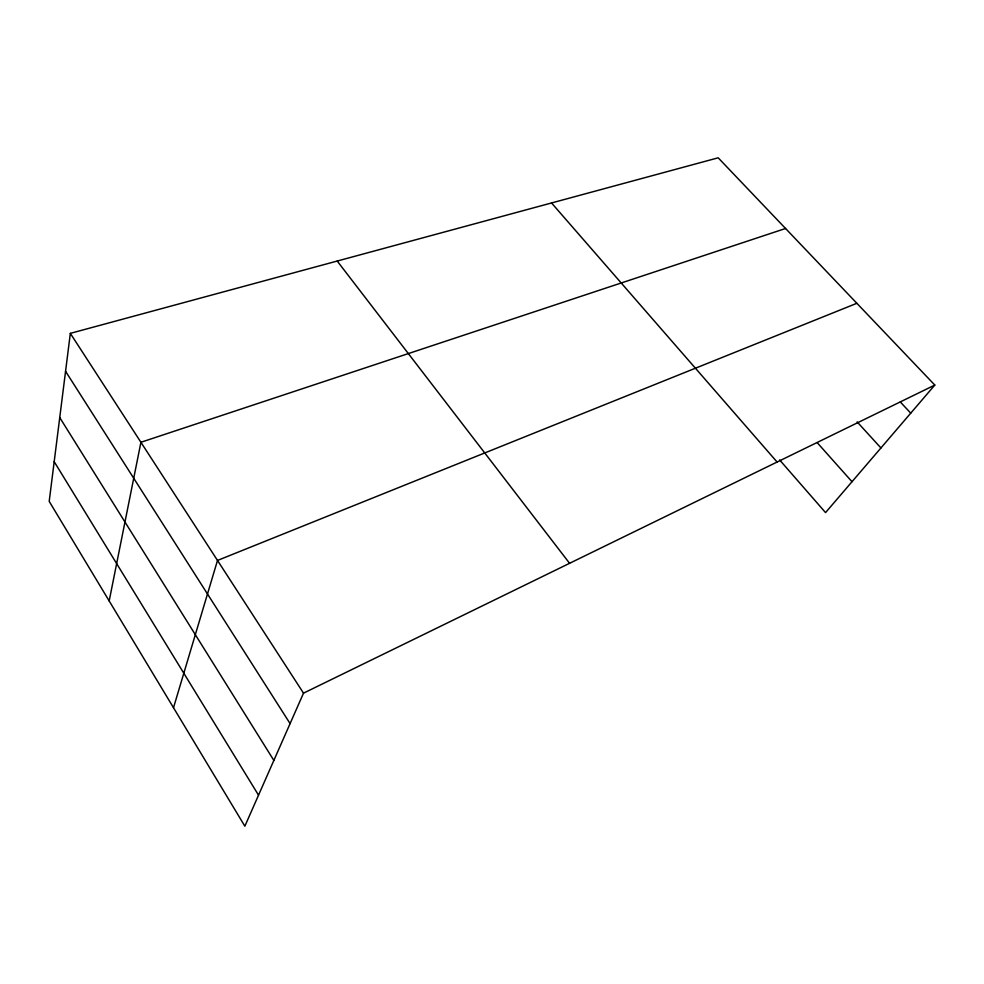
<?xml version="1.0" encoding="UTF-8"?>
<svg xmlns="http://www.w3.org/2000/svg" width="984" height="984" viewBox="0 0 984 984"><rect width="100%" height="100%" fill="white"/><g stroke="black" fill="none" stroke-linecap="round" stroke-linejoin="round"><path stroke-width="1.48" d="M70.331 333.367L49.2 501.373L244.856 826.191L303.515 693.154L934.8 385.064L718.185 157.809L70.331 333.367L303.515 693.154M109.175 600.941L140.921 442.271L785.564 228.485M173.504 707.73L217.501 560.437L856.855 303.293M934.8 385.064L825.551 512.602L779.635 459.946M900.274 401.939L910.754 413.145M857.138 421.878L880.926 447.954M817.261 442.714L852.009 481.717M551.544 202.962L777.102 462.037M337.204 261.043L569.576 563.303M65.559 371.288L290.096 723.597M59.741 417.56L273.86 760.423M54.194 461.668L258.534 795.183"/></g></svg>
